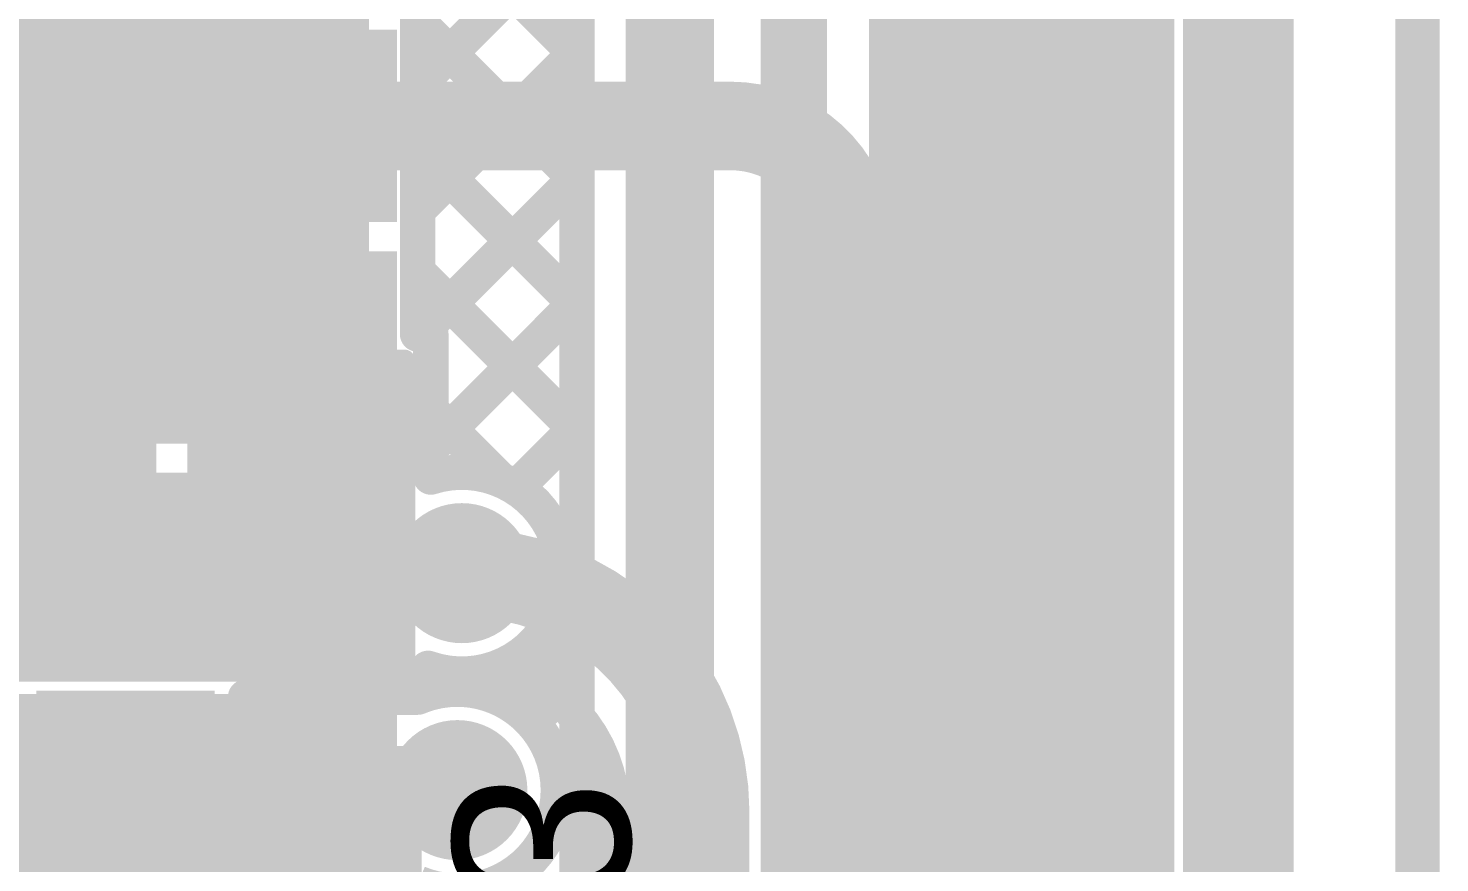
# Model space of a CAD drawing. Header units: millimetres. Extents: x 3.06 to 5.82, y 1.29 to 3.84.
# Drawn here: x 5.505 to 5.824, y 2.8436 to 3.0321 of the extents above; entities that cross this region are included whole.
import ezdxf

# ---------------------------------------------------------------- set-up
doc = ezdxf.new("R2010")
doc.units = ezdxf.units.MM
doc.header["$MEASUREMENT"] = 0
for name, color, linetype in [('BottomLayer', 5, 'Continuous'), ('BottomOverlay', 54, 'Continuous'), ('BottomPaste', 16, 'Continuous'), ('BottomSolder', 6, 'Continuous'), ('Mechanical13', 56, 'Continuous'), ('MultiLayer', 9, 'Continuous'), ('TopLayer', 1, 'Continuous'), ('TopPaste', 8, 'Continuous'), ('TopSolder', 216, 'Continuous'), ('ViaHoleLayer', 16, 'Continuous')]:
    doc.layers.add(name, color=color, linetype=linetype)

# ---------------------------------------------------------------- blocks, each defined once
blk = doc.blocks.new('ESP32_WROOM_32__16MB__12')
at = {"layer": 'TopLayer'}
for points in [[(0.29528, -0.17303), (0.37402, -0.17303), (0.29528, -0.1376), (0.37402, -0.1376)], [(0.29528, -0.22303), (0.37402, -0.22303), (0.29528, -0.1876), (0.37402, -0.1876)], [(0.29528, -0.27303), (0.37402, -0.27303), (0.29528, -0.2376), (0.37402, -0.2376)], [(0.29528, -0.32303), (0.37402, -0.32303), (0.29528, -0.2876), (0.37402, -0.2876)]]:
    blk.add_solid(points, dxfattribs=at)
at = {"layer": 'TopPaste'}
for points in [[(0.29528, -0.17303), (0.37402, -0.17303), (0.29528, -0.1376), (0.37402, -0.1376)], [(0.29528, -0.22303), (0.37402, -0.22303), (0.29528, -0.1876), (0.37402, -0.1876)], [(0.29528, -0.27303), (0.37402, -0.27303), (0.29528, -0.2376), (0.37402, -0.2376)], [(0.29528, -0.32303), (0.37402, -0.32303), (0.29528, -0.2876), (0.37402, -0.2876)]]:
    blk.add_solid(points, dxfattribs=at)
at = {"layer": 'TopSolder'}
for points in [[(0.29128, -0.17703), (0.37802, -0.17703), (0.29128, -0.1336), (0.37802, -0.1336)], [(0.29128, -0.22703), (0.37802, -0.22703), (0.29128, -0.1836), (0.37802, -0.1836)], [(0.29128, -0.27703), (0.37802, -0.27703), (0.29128, -0.2336), (0.37802, -0.2336)], [(0.29128, -0.32703), (0.37802, -0.32703), (0.29128, -0.2836), (0.37802, -0.2836)]]:
    blk.add_solid(points, dxfattribs=at)
blk = doc.blocks.new('SOT_23_B_61')
at = {"layer": 'BottomLayer'}
for points in [[(-0.05354, 0.02126), (-0.02126, 0.02126), (-0.05354, 0.05748), (-0.02126, 0.05748)], [(0.02126, 0.02126), (0.05354, 0.02126), (0.02126, 0.05748), (0.05354, 0.05748)], [(-0.01614, -0.05748), (0.01614, -0.05748), (-0.01614, -0.02126), (0.01614, -0.02126)]]:
    blk.add_solid(points, dxfattribs=at)
at = {"layer": 'BottomOverlay'}
for points, const_width in [([(-0.06439, 0.045, 1), (-0.07161, 0.045, 1)], 0.01), ([(-0.07411, 0.045, 1), (-0.06911, 0.045, 1)], 0.005), ([(-0.06689, 0.045, 1), (-0.06189, 0.045, 1)], 0.005), ([(-0.01497, 0.033, 1), (-0.01103, 0.033, 1)], 0.00394), ([(0.01103, 0.033, 1), (0.01497, 0.033, 1)], 0.00394), ([(-0.06497, 0.03, 1), (-0.06103, 0.03, 1)], 0.00394), ([(0.06103, 0.03, 1), (0.06497, 0.03, 1)], 0.00394), ([(-0.06497, -0.034, 1), (-0.06103, -0.034, 1)], 0.00394), ([(-0.06497, -0.034, 1), (-0.06103, -0.034, 1)], 0.00394), ([(-0.02597, -0.034, 1), (-0.02203, -0.034, 1)], 0.00394), ([(0.02203, -0.034, 1), (0.02597, -0.034, 1)], 0.00394), ([(0.06103, -0.034, 1), (0.06497, -0.034, 1)], 0.00394), ([(0.06103, -0.034, 1), (0.06497, -0.034, 1)], 0.00394)]:
    blk.add_lwpolyline(points, format="xyb", close=True, dxfattribs=dict(at, const_width=const_width))
at = {"layer": 'BottomOverlay', "const_width": 0.00787}
for points in [[(0.013, 0.033), (-0.013, 0.033)], [(-0.063, 0.03), (-0.063, -0.034)], [(0.063, 0.03), (0.063, -0.034)], [(-0.024, -0.034), (-0.063, -0.034)], [(0.063, -0.034), (0.024, -0.034)]]:
    blk.add_lwpolyline(points, dxfattribs=at)
at = {"layer": 'BottomPaste'}
for points in [[(-0.05354, 0.02126), (-0.02126, 0.02126), (-0.05354, 0.05748), (-0.02126, 0.05748)], [(0.02126, 0.02126), (0.05354, 0.02126), (0.02126, 0.05748), (0.05354, 0.05748)], [(-0.01614, -0.05748), (0.01614, -0.05748), (-0.01614, -0.02126), (0.01614, -0.02126)]]:
    blk.add_solid(points, dxfattribs=at)
at = {"layer": 'BottomSolder'}
for points in [[(-0.05754, 0.01726), (-0.01726, 0.01726), (-0.05754, 0.06148), (-0.01726, 0.06148)], [(0.01726, 0.01726), (0.05754, 0.01726), (0.01726, 0.06148), (0.05754, 0.06148)], [(-0.02014, -0.06148), (0.02014, -0.06148), (-0.02014, -0.01726), (0.02014, -0.01726)]]:
    blk.add_solid(points, dxfattribs=at)
blk = doc.blocks.new('C__0805_B_90')
at = {"layer": 'BottomLayer'}
for points in [[(-0.06, -0.03), (-0.02, -0.03), (-0.06, 0.03), (-0.02, 0.03)], [(0.02, -0.03), (0.06, -0.03), (0.02, 0.03), (0.06, 0.03)]]:
    blk.add_solid(points, dxfattribs=at)
at = {"layer": 'BottomOverlay', "const_width": 0.005}
for points in [[(0.065, 0.035), (-0.065, 0.035)], [(-0.065, 0.035), (-0.065, -0.035)], [(0.065, 0.035), (0.065, -0.035)], [(0.065, -0.035), (-0.065, -0.035)]]:
    blk.add_lwpolyline(points, dxfattribs=at)
at = {"layer": 'BottomOverlay', "const_width": 0.0025}
for points in [[(-0.06625, 0.035, 1), (-0.06375, 0.035, 1)], [(-0.06625, 0.035, 1), (-0.06375, 0.035, 1)], [(0.06375, 0.035, 1), (0.06625, 0.035, 1)], [(0.06375, 0.035, 1), (0.06625, 0.035, 1)], [(-0.06625, -0.035, 1), (-0.06375, -0.035, 1)], [(-0.06625, -0.035, 1), (-0.06375, -0.035, 1)], [(0.06375, -0.035, 1), (0.06625, -0.035, 1)], [(0.06375, -0.035, 1), (0.06625, -0.035, 1)]]:
    blk.add_lwpolyline(points, format="xyb", close=True, dxfattribs=at)
at = {"layer": 'BottomPaste'}
for points in [[(-0.06, -0.03), (-0.02, -0.03), (-0.06, 0.03), (-0.02, 0.03)], [(0.02, -0.03), (0.06, -0.03), (0.02, 0.03), (0.06, 0.03)]]:
    blk.add_solid(points, dxfattribs=at)
at = {"layer": 'BottomSolder'}
for points in [[(-0.064, -0.034), (-0.016, -0.034), (-0.064, 0.034), (-0.016, 0.034)], [(0.016, -0.034), (0.064, -0.034), (0.016, 0.034), (0.064, 0.034)]]:
    blk.add_solid(points, dxfattribs=at)

msp = doc.modelspace()

# ---------------------------------------------------------------- linework, layer by layer
at = {"layer": 'BottomLayer'}
for points, const_width in [([(5.781, 1.719), (5.781, 3.438)], 0.02), ([(5.76, 1.72081), (5.76, 3.436)], 0.008), ([(5.678, 2.53183), (5.678, 3.31451)], 0.015), ([(5.65, 2.581), (5.65, 3.28752)], 0.02), ([(5.629, 2.583), (5.629, 3.28752)], 0.008), ([(5.593, 2.963), (5.593, 3.282)], 0.008), ([(5.734, 3.241), (5.734, 1.872)], 0.02), ([(5.705, 1.88518), (5.705, 3.23517)], 0.02), ([(5.755, 3.241), (5.755, 1.872)], 0.008), ([(5.593, 3.06199), (5.629, 3.02599)], 0.008), ([(5.593, 3.01913), (5.629, 3.05513)], 0.008), ([(5.593, 3.0337), (5.629, 2.9977)], 0.008), ([(5.593, 2.99085), (5.629, 3.02685)], 0.008), ([(5.755, 3.01142), (5.76, 3.01642)], 0.008), ([(5.755, 3.01313), (5.76, 3.00813)], 0.008), ([(5.593, 3.00542), (5.629, 2.96942)], 0.008), ([(5.59344, 2.963), (5.629, 2.99856)], 0.008), ([(5.755, 2.98314), (5.76, 2.98814)], 0.008), ([(5.755, 2.98484), (5.76, 2.97984)], 0.008), ([(5.593, 2.97714), (5.629, 2.94114)], 0.008), ([(5.596, 2.93728), (5.629, 2.97028)], 0.008), ([(5.596, 2.93071), (5.596, 2.963)], 0.008), ([(5.755, 2.95486), (5.76, 2.95986)], 0.008), ([(5.755, 2.95656), (5.76, 2.95156)], 0.008), ([(5.596, 2.94585), (5.61181, 2.93004)], 0.008), ([(5.61525, 2.92824), (5.629, 2.94199)], 0.008), ([(5.755, 2.92657), (5.76, 2.93157)], 0.008), ([(5.755, 2.92827), (5.76, 2.92327)], 0.008), ([(5.62404, 2.91781), (5.629, 2.91285)], 0.008), ([(5.578, 2.909), (5.603, 2.909)], 0.02), ([(5.62576, 2.91047), (5.629, 2.91371)], 0.008), ([(5.755, 2.89829), (5.76, 2.90329)], 0.008), ([(5.755, 2.89999), (5.76, 2.89499)], 0.008), ([(5.61989, 2.89367), (5.629, 2.88457)], 0.008), ([(5.596, 2.88201), (5.596, 2.88729)], 0.008), ([(5.59769, 2.8824), (5.60153, 2.88624)], 0.008), ([(5.59868, 2.8866), (5.60248, 2.88281)], 0.008), ([(5.6189, 2.87532), (5.629, 2.88542)], 0.008), ([(5.55414, 2.881), (5.59309, 2.881)], 0.008), ([(5.55414, 2.881), (5.59309, 2.881)], 0.008), ([(5.755, 2.87), (5.76, 2.875)], 0.008), ([(5.755, 2.8717), (5.76, 2.8667)], 0.008), ([(5.527, 2.86), (5.527, 2.86037)], 0.02), ([(5.527, 2.86), (5.602, 2.86)], 0.02), ([(5.62481, 2.86048), (5.629, 2.85628)], 0.008), ([(5.62303, 2.85118), (5.629, 2.85714)], 0.008), ([(5.755, 2.84172), (5.76, 2.84672)], 0.008), ([(5.61543, 2.84156), (5.629, 2.828)], 0.008), ([(5.755, 2.84342), (5.76, 2.83842)], 0.008)]:
    msp.add_lwpolyline(points, dxfattribs=dict(at, const_width=const_width))
for points, const_width in [([(5.591, 3.0337, 1), (5.595, 3.0337, 1)], 0.004), ([(5.627, 3.02685, 1), (5.631, 3.02685, 1)], 0.004), ([(5.627, 3.02599, 1), (5.631, 3.02599, 1)], 0.004), ([(5.591, 3.01913, 1), (5.595, 3.01913, 1)], 0.004), ([(5.758, 3.01642, 1), (5.762, 3.01642, 1)], 0.004), ([(5.753, 3.01313, 1), (5.757, 3.01313, 1)], 0.004), ([(5.753, 3.01142, 1), (5.757, 3.01142, 1)], 0.004), ([(5.758, 3.00813, 1), (5.762, 3.00813, 1)], 0.004), ([(5.591, 3.00542, 1), (5.595, 3.00542, 1)], 0.004), ([(5.627, 2.99856, 1), (5.631, 2.99856, 1)], 0.004), ([(5.627, 2.9977, 1), (5.631, 2.9977, 1)], 0.004), ([(5.591, 2.99085, 1), (5.595, 2.99085, 1)], 0.004), ([(5.758, 2.98814, 1), (5.762, 2.98814, 1)], 0.004), ([(5.753, 2.98484, 1), (5.757, 2.98484, 1)], 0.004), ([(5.753, 2.98314, 1), (5.757, 2.98314, 1)], 0.004), ([(5.758, 2.97984, 1), (5.762, 2.97984, 1)], 0.004), ([(5.591, 2.97714, 1), (5.595, 2.97714, 1)], 0.004), ([(5.627, 2.97028, 1), (5.631, 2.97028, 1)], 0.004), ([(5.627, 2.96942, 1), (5.631, 2.96942, 1)], 0.004), ([(5.591, 2.963, 1), (5.595, 2.963, 1)], 0.004), ([(5.59144, 2.963, 1), (5.59544, 2.963, 1)], 0.004), ([(5.594, 2.963, 1), (5.598, 2.963, 1)], 0.004), ([(5.758, 2.95986, 1), (5.762, 2.95986, 1)], 0.004), ([(5.753, 2.95656, 1), (5.757, 2.95656, 1)], 0.004), ([(5.753, 2.95486, 1), (5.757, 2.95486, 1)], 0.004), ([(5.758, 2.95156, 1), (5.762, 2.95156, 1)], 0.004), ([(5.594, 2.94585, 1), (5.598, 2.94585, 1)], 0.004), ([(5.627, 2.94199, 1), (5.631, 2.94199, 1)], 0.004), ([(5.627, 2.94114, 1), (5.631, 2.94114, 1)], 0.004), ([(5.594, 2.93728, 1), (5.598, 2.93728, 1)], 0.004), ([(5.594, 2.93071, 1), (5.598, 2.93071, 1)], 0.004), ([(5.594, 2.93071, 1), (5.598, 2.93071, 1)], 0.004), ([(5.758, 2.93157, 1), (5.762, 2.93157, 1)], 0.004), ([(5.56, 2.922, 1), (5.57, 2.922, 1)], 0.01), ([(5.60981, 2.93004, 1), (5.61381, 2.93004, 1)], 0.004), ([(5.61325, 2.92824, 1), (5.61725, 2.92824, 1)], 0.004), ([(5.753, 2.92827, 1), (5.757, 2.92827, 1)], 0.004), ([(5.753, 2.92657, 1), (5.757, 2.92657, 1)], 0.004), ([(5.758, 2.92327, 1), (5.762, 2.92327, 1)], 0.004), ([(5.62204, 2.91781, 1), (5.62604, 2.91781, 1)], 0.004), ([(5.573, 2.909, 1), (5.583, 2.909, 1)], 0.01), ([(5.573, 2.909, 1), (5.583, 2.909, 1)], 0.01), ([(5.59709, 2.909, 1), (5.60891, 2.909, 1)], 0.01181), ([(5.598, 2.909, 1), (5.608, 2.909, 1)], 0.01), ([(5.627, 2.91371, 1), (5.631, 2.91371, 1)], 0.004), ([(5.627, 2.91285, 1), (5.631, 2.91285, 1)], 0.004), ([(5.62376, 2.91047, 1), (5.62776, 2.91047, 1)], 0.004), ([(5.62381, 2.909, 1), (5.62781, 2.909, 1)], 0.004), ([(5.62381, 2.909, 1), (5.62781, 2.909, 1)], 0.004), ([(5.758, 2.90329, 1), (5.762, 2.90329, 1)], 0.004), ([(5.753, 2.89999, 1), (5.757, 2.89999, 1)], 0.004), ([(5.753, 2.89829, 1), (5.757, 2.89829, 1)], 0.004), ([(5.61789, 2.89367, 1), (5.62189, 2.89367, 1)], 0.004), ([(5.758, 2.89499, 1), (5.762, 2.89499, 1)], 0.004), ([(5.594, 2.88729, 1), (5.598, 2.88729, 1)], 0.004), ([(5.594, 2.88729, 1), (5.598, 2.88729, 1)], 0.004), ([(5.59668, 2.8866, 1), (5.60068, 2.8866, 1)], 0.004), ([(5.59953, 2.88624, 1), (5.60353, 2.88624, 1)], 0.004), ([(5.60048, 2.88281, 1), (5.60448, 2.88281, 1)], 0.004), ([(5.627, 2.88542, 1), (5.631, 2.88542, 1)], 0.004), ([(5.627, 2.88457, 1), (5.631, 2.88457, 1)], 0.004), ([(5.55214, 2.881, 1), (5.55614, 2.881, 1)], 0.004), ([(5.55214, 2.881, 1), (5.55614, 2.881, 1)], 0.004), ([(5.59109, 2.881, 1), (5.59509, 2.881, 1)], 0.004), ([(5.59109, 2.881, 1), (5.59509, 2.881, 1)], 0.004), ([(5.59109, 2.881, 1), (5.59509, 2.881, 1)], 0.004), ([(5.594, 2.88201, 1), (5.598, 2.88201, 1)], 0.004), ([(5.594, 2.88201, 1), (5.598, 2.88201, 1)], 0.004), ([(5.594, 2.88201, 1), (5.598, 2.88201, 1)], 0.004), ([(5.59569, 2.8824, 1), (5.59969, 2.8824, 1)], 0.004), ([(5.6169, 2.87532, 1), (5.6209, 2.87532, 1)], 0.004), ([(5.758, 2.875, 1), (5.762, 2.875, 1)], 0.004), ([(5.753, 2.8717, 1), (5.757, 2.8717, 1)], 0.004), ([(5.753, 2.87, 1), (5.757, 2.87, 1)], 0.004), ([(5.59609, 2.86, 1), (5.60791, 2.86, 1)], 0.01181), ([(5.758, 2.8667, 1), (5.762, 2.8667, 1)], 0.004), ([(5.522, 2.86037, 1), (5.532, 2.86037, 1)], 0.01), ([(5.522, 2.86, 1), (5.532, 2.86, 1)], 0.01), ([(5.522, 2.86, 1), (5.532, 2.86, 1)], 0.01), ([(5.597, 2.86, 1), (5.607, 2.86, 1)], 0.01), ([(5.62281, 2.86048, 1), (5.62681, 2.86048, 1)], 0.004), ([(5.62281, 2.86, 1), (5.62681, 2.86, 1)], 0.004), ([(5.62281, 2.86, 1), (5.62681, 2.86, 1)], 0.004), ([(5.627, 2.85714, 1), (5.631, 2.85714, 1)], 0.004), ([(5.627, 2.85628, 1), (5.631, 2.85628, 1)], 0.004), ([(5.62103, 2.85118, 1), (5.62503, 2.85118, 1)], 0.004), ([(5.758, 2.84672, 1), (5.762, 2.84672, 1)], 0.004), ([(5.61343, 2.84156, 1), (5.61743, 2.84156, 1)], 0.004), ([(5.753, 2.84342, 1), (5.757, 2.84342, 1)], 0.004), ([(5.753, 2.84172, 1), (5.757, 2.84172, 1)], 0.004)]:
    msp.add_lwpolyline(points, format="xyb", close=True, dxfattribs=dict(at, const_width=const_width))
for points, const_width in [([(5.596, 2.93071, -0.508815), (5.62581, 2.909)], 0.008), ([(5.578, 2.909, -0.414214), (5.565, 2.922)], 0.02), ([(5.62581, 2.909, -0.508815), (5.596, 2.88729)], 0.008), ([(5.596, 2.88201, -0.494502), (5.62481, 2.86)], 0.008), ([(5.59309, 2.881, -0.033762), (5.596, 2.88201)], 0.008), ([(5.62481, 2.86, -0.537234), (5.59309, 2.839)], 0.008)]:
    msp.add_lwpolyline(points, format="xyb", dxfattribs=dict(at, const_width=const_width))
for points in [[(5.515, 2.971), (5.582, 2.971), (5.515, 3.355), (5.582, 3.355)], [(5.458, 2.886), (5.534, 2.886), (5.458, 3.322), (5.534, 3.322)]]:
    msp.add_solid(points, dxfattribs=at)
at = {"layer": 'BottomSolder', "const_width": 0.01581}
for points in [[(5.59509, 2.909, 1), (5.61091, 2.909, 1)], [(5.59409, 2.86, 1), (5.60991, 2.86, 1)]]:
    msp.add_lwpolyline(points, format="xyb", close=True, dxfattribs=at)
at = {"layer": 'Mechanical13', "const_width": 0.01}
msp.add_lwpolyline([(5.81898, 1.29131), (5.81898, 3.811)], dxfattribs=at)
at = {"layer": 'MultiLayer', "const_width": 0.01181}
for points in [[(5.59709, 2.909, 1), (5.60891, 2.909, 1)], [(5.59609, 2.86, 1), (5.60791, 2.86, 1)]]:
    msp.add_lwpolyline(points, format="xyb", close=True, dxfattribs=at)
at = {"layer": 'TopLayer'}
for points, const_width in [([(5.776, 1.81727), (5.776, 3.43268)], 0.02), ([(5.747, 1.83362), (5.747, 3.134)], 0.02), ([(5.72, 2.02418), (5.72, 3.08151)], 0.02), ([(5.545, 3.01), (5.66368, 3.01)], 0.02), ([(5.691, 2.061), (5.691, 2.98268)], 0.02), ([(5.546, 2.909), (5.603, 2.909)], 0.02), ([(5.603, 2.909), (5.604, 2.909)], 0.02), ([(5.59537, 2.88183), (5.59537, 2.8875)], 0.008), ([(5.59537, 2.88183), (5.59537, 2.8875)], 0.008), ([(5.59769, 2.8824), (5.60153, 2.88624)], 0.008), ([(5.59868, 2.8866), (5.60248, 2.88281)], 0.008), ([(5.6189, 2.87532), (5.62446, 2.88089)], 0.008), ([(5.545, 2.86), (5.602, 2.86)], 0.02), ([(5.62303, 2.85118), (5.63577, 2.86391)], 0.008), ([(5.62481, 2.86048), (5.637, 2.84828)], 0.008), ([(5.658, 2.117), (5.658, 2.855)], 0.02), ([(5.637, 2.117), (5.637, 2.855)], 0.008), ([(5.61543, 2.84156), (5.637, 2.82)], 0.008)]:
    msp.add_lwpolyline(points, dxfattribs=dict(at, const_width=const_width))
for points, const_width in [([(5.54, 3.01, 1), (5.55, 3.01, 1)], 0.01), ([(5.65868, 3.01, 1), (5.66868, 3.01, 1)], 0.01), ([(5.65868, 3.01, 1), (5.66868, 3.01, 1)], 0.01), ([(5.686, 2.98268, 1), (5.696, 2.98268, 1)], 0.01), ([(5.686, 2.98268, 1), (5.696, 2.98268, 1)], 0.01), ([(5.54, 2.91, 1), (5.55, 2.91, 1)], 0.01), ([(5.541, 2.909, 1), (5.551, 2.909, 1)], 0.01), ([(5.541, 2.909, 1), (5.551, 2.909, 1)], 0.01), ([(5.59709, 2.909, 1), (5.60891, 2.909, 1)], 0.01181), ([(5.598, 2.909, 1), (5.608, 2.909, 1)], 0.01), ([(5.598, 2.909, 1), (5.608, 2.909, 1)], 0.01), ([(5.599, 2.909, 1), (5.609, 2.909, 1)], 0.01), ([(5.599, 2.909, 1), (5.609, 2.909, 1)], 0.01), ([(5.59337, 2.8875, 1), (5.59737, 2.8875, 1)], 0.004), ([(5.59337, 2.8875, 1), (5.59737, 2.8875, 1)], 0.004), ([(5.59337, 2.8875, 1), (5.59737, 2.8875, 1)], 0.004), ([(5.59668, 2.8866, 1), (5.60068, 2.8866, 1)], 0.004), ([(5.59953, 2.88624, 1), (5.60353, 2.88624, 1)], 0.004), ([(5.60831, 2.88739, 1), (5.61231, 2.88739, 1)], 0.004), ([(5.60831, 2.88739, 1), (5.61231, 2.88739, 1)], 0.004), ([(5.60048, 2.88281, 1), (5.60448, 2.88281, 1)], 0.004), ([(5.59337, 2.88183, 1), (5.59737, 2.88183, 1)], 0.004), ([(5.59337, 2.88183, 1), (5.59737, 2.88183, 1)], 0.004), ([(5.59337, 2.88183, 1), (5.59737, 2.88183, 1)], 0.004), ([(5.59569, 2.8824, 1), (5.59969, 2.8824, 1)], 0.004), ([(5.62246, 2.88089, 1), (5.62646, 2.88089, 1)], 0.004), ([(5.6169, 2.87532, 1), (5.6209, 2.87532, 1)], 0.004), ([(5.59609, 2.86, 1), (5.60791, 2.86, 1)], 0.01181), ([(5.54, 2.86, 1), (5.55, 2.86, 1)], 0.01), ([(5.597, 2.86, 1), (5.607, 2.86, 1)], 0.01), ([(5.63377, 2.86391, 1), (5.63777, 2.86391, 1)], 0.004), ([(5.62281, 2.86048, 1), (5.62681, 2.86048, 1)], 0.004), ([(5.653, 2.855, 1), (5.663, 2.855, 1)], 0.01), ([(5.653, 2.855, 1), (5.663, 2.855, 1)], 0.01), ([(5.62281, 2.86, 1), (5.62681, 2.86, 1)], 0.004), ([(5.62281, 2.86, 1), (5.62681, 2.86, 1)], 0.004), ([(5.635, 2.855, 1), (5.639, 2.855, 1)], 0.004), ([(5.635, 2.855, 1), (5.639, 2.855, 1)], 0.004), ([(5.62103, 2.85118, 1), (5.62503, 2.85118, 1)], 0.004), ([(5.635, 2.84828, 1), (5.639, 2.84828, 1)], 0.004), ([(5.61343, 2.84156, 1), (5.61743, 2.84156, 1)], 0.004)]:
    msp.add_lwpolyline(points, format="xyb", close=True, dxfattribs=dict(at, const_width=const_width))
for points, const_width in [([(5.66368, 3.01, -0.414214), (5.691, 2.98268)], 0.02), ([(5.546, 2.909, -0.414214), (5.545, 2.91)], 0.02), ([(5.604, 2.909, -0.414214), (5.658, 2.855)], 0.02), ([(5.61031, 2.88739, -0.168364), (5.59537, 2.8875)], 0.008), ([(5.61031, 2.88739, -0.358934), (5.637, 2.855)], 0.008), ([(5.59537, 2.88183, -0.503476), (5.62481, 2.86)], 0.008), ([(5.62481, 2.86, -0.503476), (5.59537, 2.83817)], 0.008)]:
    msp.add_lwpolyline(points, format="xyb", dxfattribs=dict(at, const_width=const_width))
at = {"layer": 'TopSolder', "const_width": 0.01581}
for points in [[(5.59509, 2.909, 1), (5.61091, 2.909, 1)], [(5.59409, 2.86, 1), (5.60991, 2.86, 1)]]:
    msp.add_lwpolyline(points, format="xyb", close=True, dxfattribs=at)
at = {"layer": 'ViaHoleLayer', "const_width": 0.00787}
for points in [[(5.59906, 2.909, 1), (5.60694, 2.909, 1)], [(5.59806, 2.86, 1), (5.60594, 2.86, 1)]]:
    msp.add_lwpolyline(points, format="xyb", close=True, dxfattribs=at)

# ---------------------------------------------------------------- block references
msp.add_blockref('ESP32_WROOM_32__16MB__12', (5.21035, 3.16531))
at = {"rotation": 180}
for name, p in [('C__0805_B_90', (5.525, 2.922)), ('SOT_23_B_61', (5.527, 2.821))]:
    msp.add_blockref(name, p, dxfattribs=at)

# ---------------------------------------------------------------- texts
at = {"layer": 'BottomOverlay', "text_generation_flag": 2}
msp.add_text('Q3', height=0.04, rotation=270, dxfattribs=at).set_placement((5.601, 2.792))

doc.saveas('drawing.dxf')
